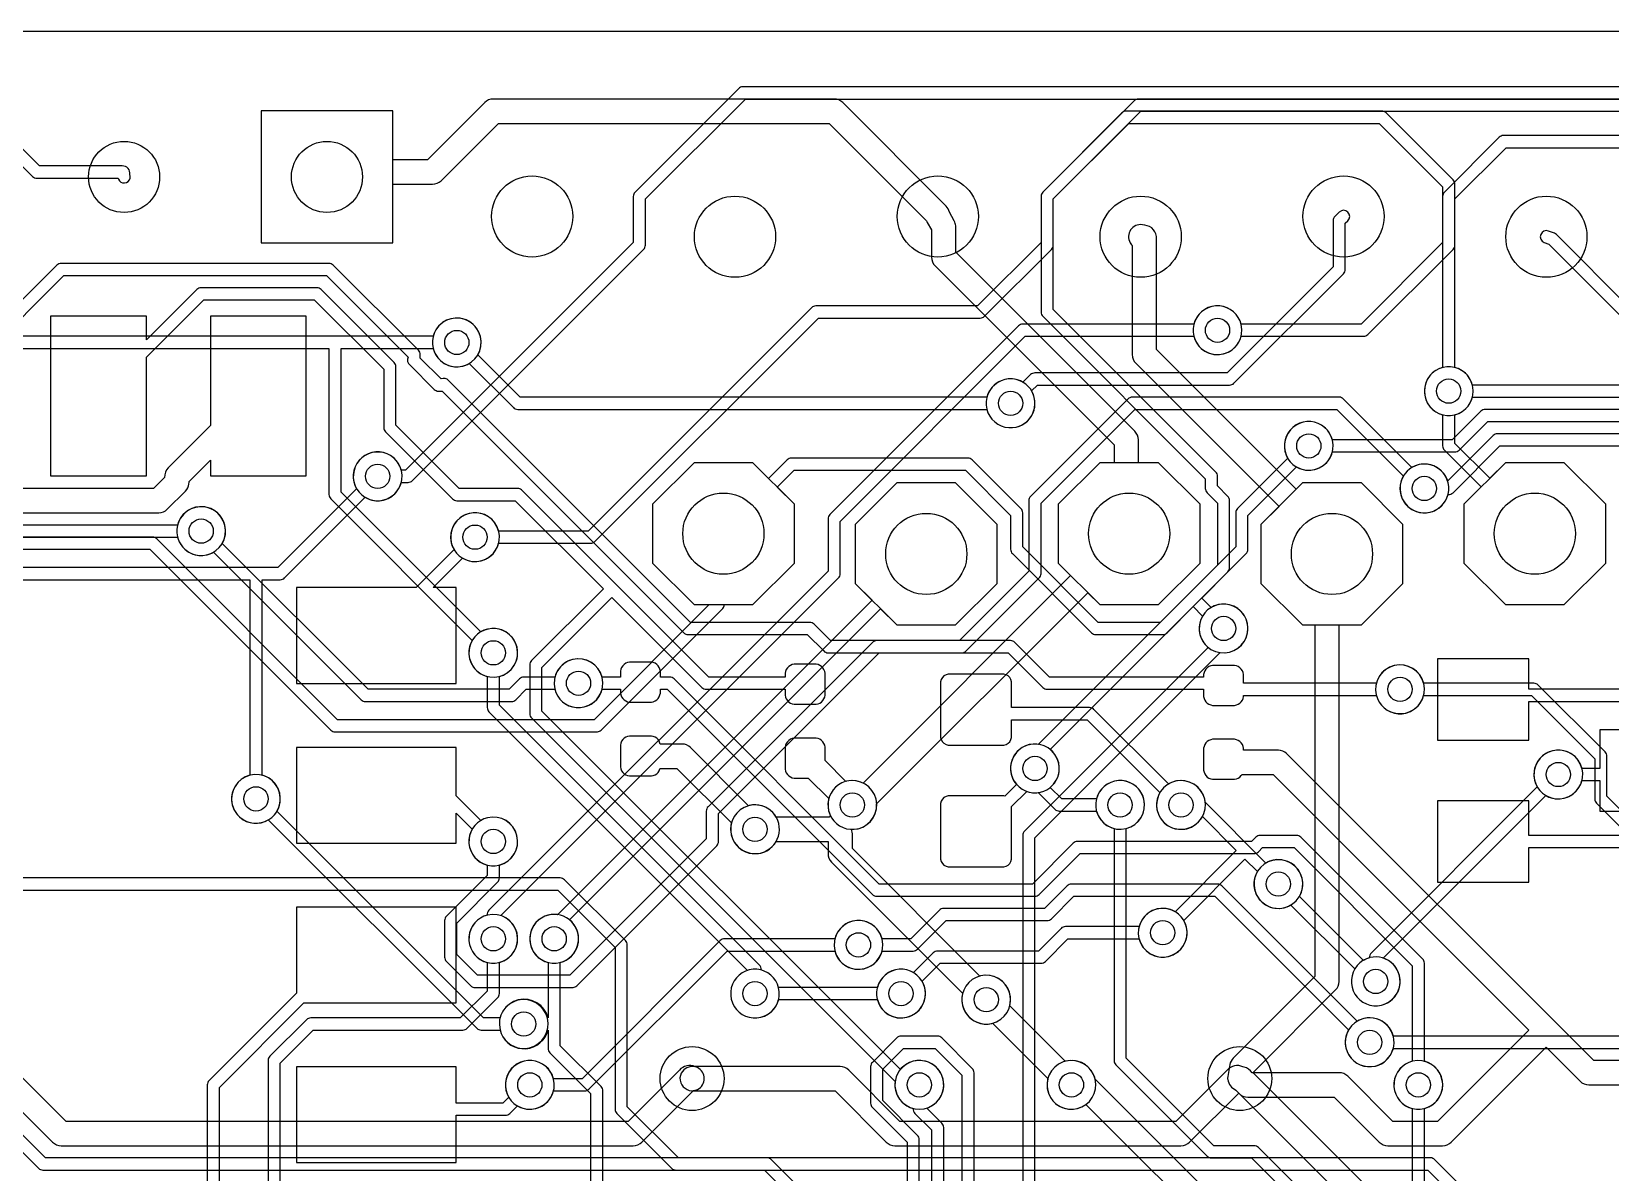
# Model space of a CAD drawing. Header units: millimetres. Extents: x 0 to 68.5, y 0 to 25.
# Drawn here: x 15.86 to 35.63, y 10.71 to 25 of the extents above; entities that cross this region are included whole.
import ezdxf

# ---------------------------------------------------------------- set-up
doc = ezdxf.new("R2010")
doc.units = ezdxf.units.MM

msp = doc.modelspace()

# ---------------------------------------------------------------- linework, layer by layer
at = {"layer": '16_copper'}
for points in [[(40.919, 24.308), (24.765, 24.308, 0.198912), (24.711, 24.285), (23.416, 22.99, 0.198912), (23.393, 22.936), (23.393, 22.358), (20.542, 19.507), (20.489, 19.507), (20.475, 19.548), (20.454, 19.591), (20.425, 19.63), (20.392, 19.663), (20.353, 19.692), (20.31, 19.713), (20.264, 19.728), (20.217, 19.736), (20.169, 19.736), (20.122, 19.728), (20.076, 19.713), (20.033, 19.692), (19.994, 19.663), (19.961, 19.63), (19.932, 19.591), (19.911, 19.548), (19.896, 19.502), (19.888, 19.455), (19.888, 19.407), (19.896, 19.36), (19.911, 19.314), (19.932, 19.271), (19.961, 19.232), (19.994, 19.199), (20.033, 19.17), (20.076, 19.149), (20.122, 19.134), (20.169, 19.126), (20.217, 19.126), (20.264, 19.134, 0.277562), (20.489, 19.355), (20.574, 19.355, 0.198912), (20.628, 19.377), (23.523, 22.273, 0.198912), (23.546, 22.327), (23.546, 22.905), (24.797, 24.155), (40.888, 24.155)], [(35.868, 21.542), (34.953, 22.457, 0.102919), (34.928, 22.474), (34.855, 22.502, 1), (34.799, 22.36), (34.857, 22.338), (35.738, 21.457)], [(15.011, 21.031), (19.583, 21.031), (19.583, 19.202, 0.198912), (19.606, 19.149), (21.378, 17.376, 0.991751), (21.901, 17.061), (21.923, 17.104, 0.720235), (21.486, 17.484), (19.736, 19.234), (19.736, 21.031), (20.888, 21.031, 0.991753), (21.481, 21.179), (21.466, 21.224, 0.720233), (20.888, 21.184), (15.043, 21.184)], [(10.126, 18.517), (17.342, 18.517), (19.606, 16.253, 0.198912), (19.66, 16.231), (22.936, 16.231), (22.945, 16.232, 0.169977), (22.99, 16.253), (24.514, 17.777, 0.17425), (24.535, 17.824), (24.89, 17.824), (25.411, 18.344), (25.411, 19.081), (24.89, 19.602), (24.154, 19.602), (23.633, 19.081), (23.633, 18.344), (24.154, 17.824), (24.345, 17.824), (22.905, 16.383), (19.691, 16.383), (17.427, 18.647, 0.198912), (17.374, 18.669), (10.126, 18.669, 0.991753)], [(7.925, 19.292), (16.123, 11.094, 0.198912), (16.231, 11.049), (23.393, 11.049, 0.198912), (23.501, 11.094), (24.147, 11.739), (24.169, 11.743), (24.198, 11.753, 0.622972), (24.197, 12.027), (24.168, 12.038, 0.341755), (23.971, 11.995), (23.33, 11.354), (16.294, 11.354), (8.14, 19.507)], [(33.788, 9.328), (31.155, 11.961), (31.156, 11.966), (32.188, 12.999, 0.198912), (32.233, 13.106), (32.233, 17.57), (32.51, 17.57), (33.031, 18.09), (33.031, 18.827), (32.51, 19.348), (31.774, 19.348), (31.253, 18.827), (31.253, 18.09), (31.774, 17.57), (31.928, 17.57), (31.928, 13.17), (30.906, 12.147, 0.155542), (30.863, 12.065), (30.838, 11.916), (30.837, 11.907), (30.836, 11.899), (30.836, 11.892), (30.836, 11.885), (30.837, 11.877, 0.263289), (30.94, 11.746), (33.528, 9.157)], [(38.132, 12.878), (35.585, 15.424), (35.585, 15.926, 0.198912), (35.563, 15.98), (34.725, 16.818, 0.198912), (34.671, 16.84), (33.29, 16.84, 0.991753), (32.697, 16.693), (32.712, 16.647, 0.720233), (33.29, 16.688), (34.639, 16.688), (35.433, 15.894), (35.433, 15.392, 0.198912), (35.455, 15.339), (38.046, 12.748, 0.198912)], [(10.255, 16.459), (15.948, 10.767, 0.198912), (16.002, 10.744), (25.038, 10.744), (26.102, 9.68)], [(26.21, 9.788), (25.124, 10.874, 0.198912), (25.07, 10.897), (16.034, 10.897), (10.341, 16.589, 0.198912)], [(31.982, 10.265), (31.22, 11.027, 0.198912), (31.166, 11.049), (30.664, 11.049), (29.566, 12.147), (29.566, 15.02, 0.991753), (29.418, 15.613), (29.372, 15.599, 0.720233), (29.413, 15.02), (29.413, 12.116, 0.198912), (29.436, 12.062), (30.579, 10.919, 0.198912), (30.632, 10.897), (31.134, 10.897), (31.852, 10.179)], [(47.199, 2.591), (45.164, 4.626, 0.198912), (45.11, 4.648), (44.609, 4.648), (38.382, 10.874, 0.198912), (38.329, 10.897), (37.674, 10.897), (36.173, 12.398, 0.198912), (36.119, 12.421), (32.909, 12.421, 0.991753), (32.316, 12.273), (32.331, 12.227, 0.720233), (32.909, 12.268), (36.087, 12.268), (37.589, 10.767, 0.198912), (37.643, 10.744), (38.297, 10.744), (44.523, 4.518, 0.198912), (44.577, 4.496), (45.079, 4.496), (47.114, 2.461, 0.198912)], [(27.661, 7.652), (27.661, 11.963, 0.198912), (27.638, 12.017), (27.257, 12.398, 0.198912), (27.203, 12.421), (26.746, 12.421, 0.198912), (26.692, 12.398), (26.388, 12.093, 0.198912), (26.365, 12.04), (26.365, 11.582, 0.198912), (26.388, 11.529), (26.822, 11.094), (26.822, 9.328)], [(26.975, 9.296), (26.975, 11.125, 0.198912), (26.952, 11.179), (26.518, 11.614), (26.518, 12.008), (26.778, 12.268), (27.172, 12.268), (27.508, 11.932), (27.508, 7.62, 0.198912)], [(27.28, 9.144), (27.28, 11.278, 0.198912), (27.257, 11.331), (27.068, 11.521), (27.092, 11.529, 1), (26.858, 12.093), (26.815, 12.072, 0.6128), (26.858, 11.529), (26.899, 11.515, 0.229911), (26.921, 11.452), (27.127, 11.246), (27.127, 9.176)], [(38.665, 3.505), (34.442, 7.728), (34.442, 9.144, 0.198912), (34.42, 9.198), (33.299, 10.319), (33.299, 11.515, 0.991753), (33.152, 12.108), (33.106, 12.093, 0.720233), (33.147, 11.515), (33.147, 10.287, 0.198912), (33.169, 10.233), (34.29, 9.112), (34.29, 7.696, 0.198912), (34.312, 7.642), (38.58, 3.375, 0.198912)]]:
    msp.add_lwpolyline(points, format="xyb", dxfattribs=at)
msp.add_lwpolyline([(20.384, 24.006), (18.733, 24.006), (18.733, 22.355), (20.384, 22.355)], close=True, dxfattribs=at)
for points in [[(35.571, 18.344), (35.571, 19.081), (35.05, 19.602), (34.314, 19.602), (34.118, 19.406), (33.68, 19.844), (33.68, 20.202, 0.774992), (33.68, 20.794), (33.68, 23.089, 0.198912), (33.658, 23.142), (32.82, 23.981, 0.198912), (32.766, 24.003), (29.566, 24.003, 0.198912), (29.512, 23.981), (28.521, 22.99, 0.198912), (28.499, 22.936), (28.499, 22.358), (27.705, 21.565), (25.679, 21.565, 0.198912), (25.626, 21.542), (22.828, 18.745), (21.708, 18.745, 0.991753), (21.115, 18.598), (21.13, 18.552, 0.720233), (21.708, 18.593), (22.86, 18.593, 0.198912), (22.914, 18.615), (25.711, 21.412), (27.737, 21.412, 0.198912), (27.791, 21.435), (28.629, 22.273, 0.198912), (28.651, 22.327), (28.651, 22.905), (29.597, 23.851), (32.734, 23.851), (33.528, 23.057), (33.528, 20.794, 0.774992), (33.528, 20.202), (33.528, 19.812, 0.198912), (33.55, 19.758), (34.01, 19.298), (33.793, 19.081), (33.793, 18.344), (34.314, 17.824), (35.05, 17.824)], [(28.189, 20.048, 0.504319), (28.381, 20.501), (28.454, 20.574), (30.861, 20.574, 0.198912), (30.915, 20.596), (32.286, 21.968, 0.198912), (32.309, 22.022), (32.309, 22.6), (32.341, 22.631, 1), (32.234, 22.74), (32.179, 22.686, 0.200413), (32.156, 22.631), (32.156, 22.053), (30.829, 20.726), (28.423, 20.726, 0.198912), (28.369, 20.704), (28.273, 20.608), (28.235, 20.628), (28.189, 20.643), (28.142, 20.65), (28.094, 20.65), (28.046, 20.643), (28.001, 20.628), (27.958, 20.606), (27.919, 20.578), (27.885, 20.544), (27.857, 20.505), (27.835, 20.462), (27.821, 20.417), (27.813, 20.369), (27.813, 20.321), (27.821, 20.274), (27.835, 20.228), (27.857, 20.186), (27.885, 20.147), (27.919, 20.113), (27.958, 20.085), (28.001, 20.063), (28.046, 20.048), (28.094, 20.041), (28.142, 20.041)], [(21.712, 13.343, 0.72654), (21.758, 13.922), (21.734, 13.93), (25.962, 18.158, 0.198912), (25.984, 18.212), (25.984, 18.866), (28.302, 21.184), (30.413, 21.184, 0.991753), (31.006, 21.331), (30.991, 21.377, 0.720233), (30.413, 21.336), (28.27, 21.336, 0.198912), (28.216, 21.314), (25.854, 18.951, 0.198912), (25.832, 18.898), (25.832, 18.243), (21.587, 13.998, 0.229911), (21.565, 13.936), (21.524, 13.922), (21.481, 13.9), (21.442, 13.872), (21.408, 13.838), (21.38, 13.8), (21.358, 13.757), (21.344, 13.711), (21.336, 13.664), (21.336, 13.616), (21.344, 13.568), (21.358, 13.523), (21.38, 13.48), (21.408, 13.441), (21.442, 13.407), (21.481, 13.379), (21.524, 13.357), (21.569, 13.343), (21.617, 13.335), (21.665, 13.335)], [(22.64, 13.031, 0.169977), (22.685, 13.053), (24.438, 14.805, 0.198912), (24.46, 14.859), (24.46, 15.208), (26.473, 17.221), (27.508, 17.221, 0.198912), (27.562, 17.244), (28.476, 18.158, 0.198912), (28.499, 18.212), (28.499, 19.095), (29.673, 20.269), (32.201, 20.269), (33.036, 19.434, 0.991751), (33.56, 19.119), (33.582, 19.162, 0.720235), (33.144, 19.542), (32.286, 20.399, 0.198912), (32.233, 20.422), (29.642, 20.422, 0.198912), (29.588, 20.399), (28.369, 19.18, 0.198912), (28.346, 19.126), (28.346, 18.243), (27.477, 17.374), (26.441, 17.374, 0.198912), (26.388, 17.351), (24.33, 15.294, 0.198912), (24.308, 15.24), (24.308, 14.891), (22.6, 13.183), (21.444, 13.183), (21.184, 13.443), (21.184, 13.837), (21.695, 14.348, 0.198912), (21.717, 14.402), (21.717, 14.563, 0.991753), (21.569, 15.156), (21.524, 15.141, 0.720233), (21.565, 14.563), (21.565, 14.433), (21.054, 13.922, 0.198912), (21.031, 13.868), (21.031, 13.411, 0.198912), (21.054, 13.357), (21.358, 13.053, 0.198912), (21.412, 13.03), (22.631, 13.03)], [(28.494, 15.476, 0.621448), (28.615, 16.01), (31.067, 18.463, 0.198912), (31.09, 18.517), (31.09, 18.942), (31.696, 19.549, 0.991751), (32.011, 20.073), (31.969, 20.094, 0.720235), (31.589, 19.657), (30.96, 19.028, 0.198912), (30.937, 18.974), (30.937, 18.548), (28.464, 16.075), (28.447, 16.078), (28.399, 16.078), (28.351, 16.071), (28.306, 16.056), (28.263, 16.034), (28.224, 16.006), (28.19, 15.972), (28.162, 15.933), (28.14, 15.89), (28.125, 15.845), (28.118, 15.797), (28.118, 15.749), (28.125, 15.702), (28.14, 15.656), (28.162, 15.614), (28.19, 15.575), (28.224, 15.541), (28.263, 15.513), (28.306, 15.491), (28.351, 15.476), (28.399, 15.469), (28.447, 15.469)], [(27.884, 12.581, 1), (27.742, 13.175), (27.734, 13.173), (26.137, 14.77), (26.137, 14.935, 0.125776), (26.124, 15.011), (26.161, 15.011, 0.403805), (26.441, 15.329), (29.085, 17.973), (29.234, 17.824), (29.97, 17.824), (30.491, 18.344), (30.491, 19.081), (29.97, 19.602), (29.234, 19.602), (28.713, 19.081), (28.713, 18.344), (28.869, 18.188), (26.271, 15.59, 0.691429), (25.854, 15.199), (25.863, 15.182), (25.845, 15.164), (25.182, 15.164, 0.936962), (24.635, 14.894), (24.657, 14.852, 0.568909), (25.182, 14.859), (25.832, 14.859), (25.832, 14.707, 0.198912), (25.876, 14.599), (27.518, 12.957), (27.516, 12.949), (27.508, 12.902), (27.508, 12.854), (27.516, 12.806), (27.531, 12.761), (27.552, 12.718), (27.581, 12.679), (27.614, 12.645), (27.653, 12.617), (27.696, 12.595), (27.742, 12.581), (27.789, 12.573), (27.837, 12.573)], [(22.474, 13.343, 0.621448), (22.595, 13.877), (26.491, 17.772), (26.694, 17.57), (27.43, 17.57), (27.951, 18.09), (27.951, 18.827), (27.43, 19.348), (26.694, 19.348), (26.173, 18.827), (26.173, 18.09), (26.383, 17.88), (22.445, 13.942), (22.427, 13.945), (22.379, 13.945), (22.331, 13.937), (22.286, 13.922), (22.243, 13.9), (22.204, 13.872), (22.17, 13.838), (22.142, 13.8), (22.12, 13.757), (22.106, 13.711), (22.098, 13.664), (22.098, 13.616), (22.106, 13.568), (22.12, 13.523), (22.142, 13.48), (22.17, 13.441), (22.204, 13.407), (22.243, 13.379), (22.286, 13.357), (22.331, 13.343), (22.379, 13.335), (22.427, 13.335)], [(22.779, 16.543, 1), (22.636, 17.137), (22.591, 17.123, 0.235702), (22.412, 16.916), (22.022, 16.916, 0.198912), (21.968, 16.894), (21.838, 16.764), (20.072, 16.764), (18.246, 18.59, 0.991751), (17.723, 18.905), (17.701, 18.862, 0.720235), (18.138, 18.482), (19.987, 16.634, 0.198912), (20.041, 16.612), (21.869, 16.612, 0.198912), (21.923, 16.634), (22.053, 16.764), (22.412, 16.764), (22.425, 16.723), (22.447, 16.68), (22.475, 16.642), (22.509, 16.608), (22.548, 16.58), (22.591, 16.558), (22.636, 16.543), (22.684, 16.535), (22.732, 16.535)], [(31.642, 6.544), (31.013, 6.544), (31.013, 6.629, 0.198912), (30.991, 6.683), (28.423, 9.252), (28.423, 14.904), (30.743, 17.224, 0.952146), (30.856, 17.823), (30.809, 17.831, 0.736154), (30.592, 17.289), (28.293, 14.989, 0.198912), (28.27, 14.935), (28.27, 9.22, 0.198912), (28.293, 9.166), (30.861, 6.598), (30.861, 6.544), (30.334, 6.544), (30.334, 5.236), (31.642, 5.236)], [(32.761, 12.809, 0.72654), (32.807, 13.389), (32.783, 13.397), (34.821, 15.434, 0.991751), (35.136, 15.958), (35.093, 15.98, 0.720235), (34.713, 15.542), (32.636, 13.465, 0.229911), (32.614, 13.402), (32.573, 13.389), (32.53, 13.367), (32.491, 13.339), (32.457, 13.305), (32.429, 13.266), (32.407, 13.223), (32.393, 13.178), (32.385, 13.13), (32.385, 13.082), (32.393, 13.035), (32.407, 12.989), (32.429, 12.947), (32.457, 12.908), (32.491, 12.874), (32.53, 12.846), (32.573, 12.824), (32.618, 12.809), (32.666, 12.802), (32.714, 12.802)], [(22.093, 12.276, 1), (21.95, 12.87), (21.905, 12.855, 0.235702), (21.726, 12.649), (21.52, 12.649), (18.932, 15.237, 0.991751), (18.408, 15.552), (18.387, 15.509, 0.720235), (18.824, 15.129), (21.435, 12.519, 0.198912), (21.488, 12.497), (21.726, 12.497), (21.739, 12.456), (21.761, 12.413), (21.789, 12.374), (21.823, 12.341), (21.862, 12.312), (21.905, 12.291), (21.95, 12.276), (21.998, 12.268), (22.046, 12.268)], [(30.549, 15.388), (30.534, 15.433, 1), (29.969, 15.199), (29.991, 15.156, 0.576027), (30.519, 15.17), (30.944, 14.745), (30.178, 13.979, 0.991751), (29.863, 13.455), (29.906, 13.434, 0.720235), (30.286, 13.871), (31.052, 14.637), (31.208, 14.481, 0.991751), (31.731, 14.166), (31.753, 14.209, 0.720235), (31.315, 14.589), (30.555, 15.349)], [(22.169, 11.514, 0.277562), (22.394, 11.735), (22.784, 11.735, 0.198912), (22.838, 11.757), (24.568, 13.487), (25.917, 13.487, 0.991753), (26.51, 13.635), (26.495, 13.681, 0.720233), (25.917, 13.64), (24.536, 13.64, 0.198912), (24.483, 13.617), (22.752, 11.887), (22.394, 11.887), (22.38, 11.928), (22.359, 11.971), (22.33, 12.01), (22.297, 12.043), (22.258, 12.072), (22.215, 12.093), (22.169, 12.108), (22.122, 12.116), (22.074, 12.116), (22.027, 12.108), (21.981, 12.093), (21.938, 12.072), (21.899, 12.043), (21.866, 12.01), (21.837, 11.971), (21.816, 11.928), (21.801, 11.882), (21.793, 11.835), (21.793, 11.787), (21.801, 11.74), (21.816, 11.694), (21.837, 11.651), (21.866, 11.612), (21.899, 11.579), (21.938, 11.55), (21.981, 11.529), (22.027, 11.514), (22.074, 11.506), (22.122, 11.506)], [(24.989, 12.657, 0.277562), (25.213, 12.878), (26.45, 12.878, 0.991753), (27.043, 13.025), (27.029, 13.071, 0.720233), (26.45, 13.03), (25.213, 13.03), (25.2, 13.071), (25.178, 13.114), (25.15, 13.153), (25.116, 13.186), (25.077, 13.215), (25.034, 13.236), (24.989, 13.251), (24.941, 13.259), (24.893, 13.259), (24.846, 13.251), (24.8, 13.236), (24.758, 13.215), (24.719, 13.186), (24.685, 13.153), (24.657, 13.114), (24.635, 13.071), (24.62, 13.025), (24.613, 12.978), (24.613, 12.93), (24.62, 12.883), (24.635, 12.837), (24.657, 12.794), (24.685, 12.755), (24.719, 12.722), (24.758, 12.693), (24.8, 12.672), (24.846, 12.657), (24.893, 12.649), (24.941, 12.649)], [(31.033, 9.745, 0.554765), (31.099, 9.995), (31.075, 10.015, 0.089755), (31.019, 10.04), (29.177, 11.881, 0.070154), (29.162, 11.928), (29.14, 11.971, 1), (28.619, 11.651), (28.647, 11.612, 0.394312), (29.061, 11.566), (30.829, 9.798, 0.253327), (30.972, 9.738), (31.003, 9.738)]]:
    msp.add_lwpolyline(points, format="xyb", close=True, dxfattribs=at)
at = {"layer": '1_copper'}
for points in [[(14.827, 24.232), (15.872, 23.187, 0.198912), (15.926, 23.165), (16.942, 23.165), (16.948, 23.151), (16.959, 23.132, 0.752242), (17.094, 23.189), (17.088, 23.209, 0.511309), (16.993, 23.317), (15.957, 23.317), (14.913, 24.362, 0.198912)], [(37.643, 24.155), (29.718, 24.155, 0.198912), (29.664, 24.133), (28.521, 22.99, 0.198912), (28.499, 22.936), (28.499, 21.488, 0.198912), (28.521, 21.435), (30.556, 19.399), (30.556, 19.279, 0.198912), (30.579, 19.225), (30.709, 19.095), (30.709, 18.32), (29.991, 17.602), (29.216, 17.602), (28.27, 18.548), (28.27, 18.974, 0.198912), (28.248, 19.028), (27.638, 19.637, 0.198912), (27.584, 19.66), (25.375, 19.66, 0.198912), (25.321, 19.637), (25.088, 19.404), (24.89, 19.602), (24.154, 19.602), (23.633, 19.081), (23.633, 18.344), (24.154, 17.824), (24.89, 17.824), (25.411, 18.344), (25.411, 19.081), (25.195, 19.296), (25.406, 19.507), (27.553, 19.507), (28.118, 18.942), (28.118, 18.517, 0.198912), (28.14, 18.463), (29.131, 17.472, 0.198912), (29.185, 17.45), (30.023, 17.45, 0.198912), (30.077, 17.472), (30.404, 17.799), (30.522, 17.681, 0.991751), (31.045, 17.366), (31.067, 17.409, 0.720235), (30.63, 17.789), (30.512, 17.907), (30.839, 18.234, 0.198912), (30.861, 18.288), (30.861, 19.126, 0.198912), (30.839, 19.18), (30.709, 19.31), (30.709, 19.431, 0.198912), (30.686, 19.485), (28.651, 21.52), (28.651, 22.905), (29.75, 24.003), (37.611, 24.003)], [(35.931, 23.698), (34.29, 23.698, 0.198912), (34.236, 23.676), (33.55, 22.99, 0.198912), (33.528, 22.936), (33.528, 22.358), (32.506, 21.336), (31.004, 21.336), (30.991, 21.377), (30.969, 21.42), (30.941, 21.458), (30.907, 21.492), (30.868, 21.52), (30.826, 21.542), (30.78, 21.557), (30.733, 21.565), (30.685, 21.565), (30.637, 21.557), (30.592, 21.542), (30.549, 21.52), (30.51, 21.492), (30.476, 21.458), (30.448, 21.42), (30.426, 21.377), (30.411, 21.331), (30.404, 21.284), (30.404, 21.236), (30.411, 21.188), (30.426, 21.143), (30.448, 21.1), (30.476, 21.061), (30.51, 21.027), (30.549, 20.999), (30.592, 20.977), (30.637, 20.963), (30.685, 20.955), (30.733, 20.955), (30.78, 20.963, 0.277562), (31.004, 21.184), (32.537, 21.184, 0.198912), (32.591, 21.206), (33.658, 22.273, 0.198912), (33.68, 22.327), (33.68, 22.905), (34.322, 23.546), (35.89, 23.546, 0.961483)], [(15.298, 20.982), (16.262, 21.946), (19.552, 21.946), (20.574, 20.923, 0.341214), (20.596, 20.825), (20.901, 20.52, 0.198912), (20.955, 20.498), (21, 20.498), (24.025, 17.472, 0.198912), (24.079, 17.45), (25.572, 17.45), (25.778, 17.244, 0.198912), (25.832, 17.221), (28.086, 17.221), (28.521, 16.786, 0.198912), (28.575, 16.764), (30.535, 16.764), (30.535, 16.676), (30.54, 16.651), (30.549, 16.629), (30.563, 16.608), (30.58, 16.591), (30.601, 16.577), (30.624, 16.568), (30.648, 16.563), (30.922, 16.563), (30.947, 16.568), (30.969, 16.577), (30.99, 16.591), (31.007, 16.608), (31.021, 16.629), (31.03, 16.651), (31.035, 16.676), (31.035, 16.688), (32.699, 16.688), (32.712, 16.647), (32.734, 16.604), (32.762, 16.565), (32.796, 16.532), (32.835, 16.503), (32.878, 16.482), (32.923, 16.467), (32.971, 16.459), (33.019, 16.459), (33.066, 16.467, 1), (32.923, 17.061), (32.878, 17.046, 0.235702), (32.699, 16.84), (31.035, 16.84), (31.035, 16.95), (31.03, 16.974), (31.021, 16.997), (31.007, 17.018), (30.99, 17.035), (30.969, 17.049), (30.947, 17.058), (30.922, 17.063), (30.648, 17.063), (30.624, 17.058), (30.601, 17.049), (30.58, 17.035), (30.563, 17.018), (30.549, 16.997), (30.54, 16.974), (30.535, 16.95), (30.535, 16.916), (28.607, 16.916), (28.172, 17.351, 0.198912), (28.118, 17.374), (25.863, 17.374), (25.657, 17.58, 0.198912), (25.603, 17.602), (24.111, 17.602), (21.085, 20.628, 0.341214), (20.987, 20.65), (20.726, 20.91), (20.726, 20.955, 0.198912), (20.704, 21.009), (19.637, 22.076, 0.198912), (19.583, 22.098), (16.231, 22.098, 0.198912), (16.177, 22.076), (15.298, 21.197)], [(13.945, 18.974), (17.45, 18.974), (17.455, 18.974, 0.189183), (17.558, 19.018), (17.786, 19.247, 0.162744), (17.829, 19.334), (17.83, 19.339, 0.037987), (17.831, 19.368), (18.098, 19.635), (18.098, 19.437), (19.298, 19.437), (19.298, 21.437), (18.098, 21.437), (18.098, 20.066), (17.571, 19.539, 0.221254), (17.526, 19.418), (17.387, 19.279), (14.008, 19.279)], [(44.698, 20.574), (33.9, 20.574), (33.887, 20.615), (33.865, 20.658), (33.837, 20.696), (33.803, 20.73), (33.764, 20.758), (33.721, 20.78), (33.676, 20.795), (33.628, 20.803), (33.58, 20.803), (33.533, 20.795), (33.487, 20.78), (33.444, 20.758), (33.406, 20.73), (33.372, 20.696), (33.344, 20.658), (33.322, 20.615), (33.307, 20.569), (33.299, 20.522), (33.299, 20.474), (33.307, 20.426), (33.322, 20.381), (33.344, 20.338), (33.372, 20.299), (33.406, 20.265), (33.444, 20.237), (33.487, 20.215), (33.533, 20.201), (33.58, 20.193), (33.628, 20.193), (33.676, 20.201, 0.277562), (33.9, 20.422), (44.729, 20.422, 0.198912)], [(47.441, 20.269), (34.061, 20.269, 0.198912), (34.008, 20.247), (33.649, 19.888), (32.147, 19.888), (32.134, 19.929), (32.112, 19.972), (32.084, 20.011), (32.05, 20.044), (32.011, 20.073), (31.969, 20.094), (31.923, 20.109), (31.876, 20.117), (31.828, 20.117), (31.78, 20.109), (31.735, 20.094), (31.692, 20.073), (31.653, 20.044), (31.619, 20.011), (31.591, 19.972), (31.569, 19.929), (31.554, 19.883), (31.547, 19.836), (31.547, 19.788), (31.554, 19.741), (31.569, 19.695), (31.591, 19.652), (31.619, 19.613), (31.653, 19.58), (31.692, 19.551), (31.735, 19.53), (31.78, 19.515), (31.828, 19.507), (31.876, 19.507), (31.923, 19.515, 0.277562), (32.147, 19.736), (33.68, 19.736, 0.198912), (33.734, 19.758), (34.093, 20.117), (47.473, 20.117, 0.198912)], [(13.716, 18.669), (17.687, 18.669, 0.991753), (18.28, 18.817), (18.266, 18.862, 0.720233), (17.687, 18.821), (13.748, 18.821)], [(37.795, 12.116), (35.42, 12.116), (31.578, 15.957), (31.574, 15.961, 0.189183), (31.471, 16.002), (31.035, 16.002), (31.035, 16.025), (31.03, 16.049), (31.021, 16.072), (31.007, 16.093), (30.99, 16.11), (30.969, 16.124), (30.947, 16.133), (30.922, 16.138), (30.648, 16.138), (30.624, 16.133), (30.601, 16.124), (30.58, 16.11), (30.563, 16.093), (30.549, 16.072), (30.54, 16.049), (30.535, 16.025), (30.535, 15.751), (30.54, 15.726), (30.549, 15.704), (30.563, 15.683), (30.58, 15.666), (30.601, 15.652), (30.624, 15.643), (30.648, 15.638), (30.922, 15.638), (30.947, 15.643), (30.969, 15.652), (30.99, 15.666), (31.007, 15.683), (31.017, 15.697), (31.407, 15.697), (34.608, 12.497), (33.465, 11.354), (32.905, 11.354), (32.34, 11.919, 0.198912), (32.233, 11.963), (31.142, 11.963, 0.195403), (31.041, 12.032), (31.027, 12.037, 0.343055), (30.829, 11.995), (30.188, 11.354), (26.733, 11.354), (26.092, 11.995, 0.198912), (25.984, 12.04), (24.164, 12.04, 0.312346), (23.994, 11.958), (23.983, 11.93), (23.978, 11.899), (23.979, 11.868, 0.38328), (24.155, 11.735), (25.921, 11.735), (26.562, 11.094, 0.198912), (26.67, 11.049), (30.251, 11.049, 0.198912), (30.359, 11.094), (30.974, 11.708, 0.214469), (31.09, 11.659), (32.169, 11.659), (32.734, 11.094, 0.198912), (32.842, 11.049), (33.528, 11.049, 0.198912), (33.636, 11.094), (34.823, 12.281), (35.249, 11.856, 0.198912), (35.357, 11.811), (37.715, 11.811)], [(10.82, 14.249), (22.447, 14.249), (23.165, 13.532), (23.165, 11.506, 0.198912), (23.187, 11.452), (23.873, 10.767, 0.198912), (23.927, 10.744), (33.344, 10.744), (34.637, 9.452)], [(34.744, 9.559), (33.429, 10.874, 0.198912), (33.376, 10.897), (23.958, 10.897), (23.317, 11.538), (23.317, 13.564, 0.198912), (23.295, 13.617), (22.533, 14.379, 0.198912), (22.479, 14.402), (10.852, 14.402)], [(18.212, 7.459), (18.212, 11.779), (19.27, 12.837), (21.178, 12.837), (21.178, 14.037), (19.178, 14.037), (19.178, 12.961), (18.082, 11.865, 0.198912), (18.059, 11.811), (18.059, 7.459)], [(18.974, 8.718), (18.974, 12.084), (19.386, 12.497), (21.26, 12.497, 0.198912), (21.314, 12.519), (21.695, 12.9, 0.198912), (21.717, 12.954), (21.717, 13.344, 0.991753), (21.569, 13.937), (21.524, 13.922, 0.720233), (21.565, 13.344), (21.565, 12.986), (21.228, 12.649), (19.355, 12.649, 0.198912), (19.301, 12.627), (18.844, 12.17, 0.198912), (18.821, 12.116), (18.821, 8.687, 0.198912)], [(23.012, 9.861), (23.012, 11.735, 0.198912), (22.99, 11.789), (22.479, 12.3), (22.479, 13.344), (22.52, 13.357, 1), (22.286, 13.922), (22.243, 13.9, 0.662204), (22.327, 13.344), (22.327, 12.649, 0.995333), (21.725, 12.502), (21.739, 12.456, 0.722973), (22.327, 12.497), (22.327, 12.268, 0.198912), (22.349, 12.214), (22.86, 11.703), (22.86, 9.83, 0.198912)]]:
    msp.add_lwpolyline(points, format="xyb", dxfattribs=at)
for points in [[(27.431, 22.566, 0.109473), (27.413, 22.629), (27.352, 22.738, 0.147228), (27.311, 22.815), (26.016, 24.111, 0.198912), (25.908, 24.155), (21.641, 24.155, 0.198912), (21.533, 24.111), (20.816, 23.393), (20.384, 23.393), (20.384, 24.006), (18.733, 24.006), (18.733, 22.355), (20.384, 22.355), (20.384, 23.089), (20.879, 23.089, 0.198912), (20.987, 23.133), (21.704, 23.851), (25.845, 23.851), (27.065, 22.63, 0.032991), (27.074, 22.611), (27.127, 22.516), (27.127, 22.174, 0.198912), (27.172, 22.066), (29.413, 19.825), (29.413, 19.602), (29.234, 19.602), (28.713, 19.081), (28.713, 18.344), (29.234, 17.824), (29.97, 17.824), (30.491, 18.344), (30.491, 19.081), (29.97, 19.602), (29.718, 19.602), (29.718, 19.888, 0.198912), (29.673, 19.996), (27.432, 22.237), (27.432, 22.555)], [(33.031, 18.09), (33.031, 18.827), (32.51, 19.348), (31.774, 19.348), (31.695, 19.269), (29.947, 21.018), (29.947, 22.403, 0.407169), (29.798, 22.575), (29.768, 22.582, 0.622972), (29.615, 22.356), (29.633, 22.331), (29.642, 22.322), (29.642, 20.955, 0.198912), (29.686, 20.847), (31.48, 19.054), (31.253, 18.827), (31.253, 18.09), (31.774, 17.57), (32.51, 17.57)], [(21.993, 19.261, 0.170129), (21.946, 19.279), (21.215, 19.279), (20.422, 20.072), (20.422, 20.803, 0.198912), (20.399, 20.856), (19.485, 21.771, 0.198912), (19.431, 21.793), (17.983, 21.793, 0.198912), (17.929, 21.771), (17.298, 21.14), (17.298, 21.437), (16.098, 21.437), (16.098, 19.437), (17.298, 19.437), (17.298, 20.924), (18.015, 21.641), (19.399, 21.641), (20.269, 20.771), (20.269, 20.041, 0.198912), (20.292, 19.987), (21.13, 19.149, 0.198912), (21.184, 19.126), (21.914, 19.126), (23.019, 18.021), (22.12, 17.123, 0.198912), (22.098, 17.069), (22.098, 16.459, 0.198912), (22.12, 16.405), (26.673, 11.853, 0.952146), (27.272, 11.74), (27.28, 11.787, 0.736154), (26.738, 12.003), (22.25, 16.491), (22.25, 17.037), (23.127, 17.914), (24.254, 16.786, 0.198912), (24.308, 16.764), (25.295, 16.764), (25.295, 16.69), (25.3, 16.666), (25.31, 16.643), (25.323, 16.623), (25.341, 16.605), (25.361, 16.592), (25.384, 16.582), (25.408, 16.577), (25.683, 16.577), (25.707, 16.582), (25.73, 16.592), (25.75, 16.605), (25.767, 16.623), (25.781, 16.643), (25.791, 16.666), (25.795, 16.69), (25.795, 16.965), (25.791, 16.989), (25.781, 17.012), (25.767, 17.032), (25.75, 17.049), (25.73, 17.063), (25.707, 17.073), (25.683, 17.077), (25.408, 17.077), (25.384, 17.073), (25.361, 17.063), (25.341, 17.049), (25.323, 17.032), (25.31, 17.012), (25.3, 16.989), (25.295, 16.965), (25.295, 16.916), (24.339, 16.916), (21.999, 19.256)], [(11.298, 19.975), (11.298, 21.437), (10.098, 21.437), (10.098, 19.437), (11.298, 19.437), (11.298, 19.76), (12.9, 18.158, 0.198912), (12.954, 18.136), (18.593, 18.136), (18.593, 15.688, 0.991753), (18.74, 15.095), (18.786, 15.11, 0.720233), (18.745, 15.688), (18.745, 18.136), (18.974, 18.136, 0.198912), (19.028, 18.158), (20.038, 19.168, 0.991751), (20.353, 19.692), (20.31, 19.713, 0.720235), (19.93, 19.276), (18.942, 18.288), (12.986, 18.288)], [(28.189, 20.048, 1), (28.046, 20.643), (28.001, 20.628, 0.235702), (27.822, 20.422), (21.977, 20.422), (21.447, 20.952, 0.991751), (20.923, 21.267), (20.901, 21.224, 0.720235), (21.339, 20.844), (21.892, 20.292, 0.198912), (21.946, 20.269), (27.822, 20.269), (27.835, 20.228), (27.857, 20.186), (27.885, 20.147), (27.919, 20.113), (27.958, 20.085), (28.001, 20.063), (28.046, 20.048), (28.094, 20.041), (28.142, 20.041)], [(40.651, 18.344), (40.651, 19.081), (40.13, 19.602), (39.394, 19.602), (39.173, 19.381), (38.611, 19.942, 0.198912), (38.557, 19.964), (34.214, 19.964, 0.198912), (34.16, 19.942), (33.59, 19.372), (33.582, 19.396, 1), (33.017, 19.162), (33.039, 19.119, 0.6128), (33.582, 19.162), (33.595, 19.202, 0.229911), (33.658, 19.225), (34.245, 19.812), (38.526, 19.812), (39.065, 19.273), (38.873, 19.081), (38.873, 18.344), (39.394, 17.824), (40.13, 17.824)], [(21.178, 18.037), (20.888, 18.037), (21.257, 18.406, 0.991751), (21.572, 18.93), (21.529, 18.951, 0.720235), (21.149, 18.514), (20.673, 18.037), (19.178, 18.037), (19.178, 16.837), (21.178, 16.837)], [(24.989, 12.657, 0.72654), (25.034, 13.236), (24.994, 13.25, 0.229911), (24.971, 13.313), (21.717, 16.567), (21.717, 16.925, 0.991753), (21.569, 17.518), (21.524, 17.504, 0.720233), (21.565, 16.925), (21.565, 16.535, 0.198912), (21.587, 16.482), (24.824, 13.244), (24.8, 13.236), (24.758, 13.215), (24.719, 13.186), (24.685, 13.153), (24.657, 13.114), (24.635, 13.071), (24.62, 13.025), (24.613, 12.978), (24.613, 12.93), (24.62, 12.883), (24.635, 12.837), (24.657, 12.794), (24.685, 12.755), (24.719, 12.722), (24.758, 12.693), (24.8, 12.672), (24.846, 12.657), (24.893, 12.649), (24.941, 12.649)], [(33.295, 11.514, 0.781641), (33.299, 12.107), (33.299, 13.335, 0.198912), (33.277, 13.389), (31.753, 14.913, 0.198912), (31.699, 14.935), (31.242, 14.935, 0.198912), (31.188, 14.913), (31.134, 14.859), (28.956, 14.859, 0.198912), (28.902, 14.837), (28.391, 14.326), (26.473, 14.326), (23.904, 16.894, 0.198912), (23.851, 16.916), (23.733, 16.916), (23.733, 16.991), (23.728, 17.016), (23.719, 17.038), (23.705, 17.059), (23.688, 17.076), (23.667, 17.09), (23.644, 17.099), (23.62, 17.104), (23.346, 17.104), (23.322, 17.099), (23.299, 17.09), (23.278, 17.076), (23.261, 17.059), (23.247, 17.038), (23.238, 17.016), (23.233, 16.991), (23.233, 16.916), (23.003, 16.916, 0.991753), (22.41, 16.769), (22.425, 16.723, 0.720233), (23.003, 16.764), (23.233, 16.764), (23.233, 16.717), (23.238, 16.693), (23.247, 16.67), (23.261, 16.649), (23.278, 16.632), (23.299, 16.618), (23.322, 16.609), (23.346, 16.604), (23.62, 16.604), (23.644, 16.609), (23.667, 16.618), (23.688, 16.632), (23.705, 16.649), (23.719, 16.67), (23.728, 16.693), (23.733, 16.717), (23.733, 16.764), (23.819, 16.764), (26.388, 14.196, 0.198912), (26.441, 14.173), (28.423, 14.173, 0.198912), (28.476, 14.196), (28.988, 14.707), (31.166, 14.707, 0.198912), (31.22, 14.729), (31.274, 14.783), (31.668, 14.783), (33.147, 13.303), (33.147, 12.107), (33.106, 12.093), (33.063, 12.072), (33.025, 12.043), (32.991, 12.01), (32.963, 11.971), (32.941, 11.928), (32.926, 11.882), (32.918, 11.835), (32.918, 11.787), (32.926, 11.74), (32.941, 11.694), (32.963, 11.651), (32.991, 11.612), (33.025, 11.579), (33.063, 11.55), (33.106, 11.529), (33.152, 11.514), (33.199, 11.506), (33.247, 11.506)], [(30.323, 15.019, 1), (30.18, 15.613), (30.134, 15.599), (30.096, 15.579), (29.162, 16.513, 0.198912), (29.108, 16.535), (28.131, 16.535), (28.131, 16.858), (28.123, 16.886), (28.108, 16.912), (28.088, 16.932), (28.062, 16.947), (28.034, 16.954), (27.338, 16.954), (27.31, 16.947), (27.284, 16.932), (27.264, 16.912), (27.249, 16.886), (27.242, 16.858), (27.242, 16.162), (27.249, 16.134), (27.264, 16.108), (27.284, 16.088), (27.31, 16.073), (27.338, 16.066), (28.034, 16.066), (28.062, 16.073), (28.088, 16.088), (28.108, 16.108), (28.123, 16.134), (28.131, 16.162), (28.131, 16.383), (29.077, 16.383), (29.988, 15.471), (29.969, 15.433), (29.954, 15.388), (29.947, 15.34), (29.947, 15.292), (29.954, 15.245), (29.969, 15.199), (29.991, 15.156), (30.019, 15.118), (30.053, 15.084), (30.092, 15.056), (30.134, 15.034), (30.18, 15.019), (30.227, 15.011), (30.275, 15.011)], [(36.64, 16.256), (35.497, 16.256), (35.497, 15.773), (35.272, 15.773, 0.991753), (34.679, 15.626), (34.693, 15.58, 0.720233), (35.272, 15.621), (35.497, 15.621), (35.497, 15.24), (36.64, 15.24)], [(21.712, 14.562, 1), (21.569, 15.156), (21.524, 15.141), (21.486, 15.122), (21.178, 15.429), (21.178, 16.037), (19.178, 16.037), (19.178, 14.837), (21.178, 14.837), (21.178, 15.214), (21.378, 15.014), (21.358, 14.976), (21.344, 14.93), (21.336, 14.883), (21.336, 14.835), (21.344, 14.788), (21.358, 14.742), (21.38, 14.699), (21.408, 14.66), (21.442, 14.627), (21.481, 14.598), (21.524, 14.577), (21.569, 14.562), (21.617, 14.554), (21.665, 14.554)], [(24.989, 14.714, 1), (24.846, 15.309), (24.838, 15.306), (24.111, 16.034, 0.198912), (24.003, 16.078), (23.731, 16.078), (23.728, 16.091), (23.719, 16.113), (23.705, 16.134), (23.688, 16.151), (23.667, 16.165), (23.644, 16.174), (23.62, 16.179), (23.346, 16.179), (23.322, 16.174), (23.299, 16.165), (23.278, 16.151), (23.261, 16.134), (23.247, 16.113), (23.238, 16.091), (23.233, 16.066), (23.233, 15.792), (23.238, 15.768), (23.247, 15.745), (23.261, 15.724), (23.278, 15.707), (23.299, 15.693), (23.322, 15.684), (23.346, 15.679), (23.62, 15.679), (23.644, 15.684), (23.667, 15.693), (23.688, 15.707), (23.705, 15.724), (23.719, 15.745), (23.728, 15.768), (23.729, 15.773), (23.94, 15.773), (24.623, 15.091), (24.62, 15.083), (24.613, 15.035), (24.613, 14.987), (24.62, 14.94), (24.635, 14.894), (24.657, 14.852), (24.685, 14.813), (24.719, 14.779), (24.758, 14.751), (24.8, 14.729), (24.846, 14.714), (24.893, 14.707), (24.941, 14.707)], [(26.208, 15.019, 1), (26.065, 15.613), (26.057, 15.611), (25.795, 15.873), (25.795, 16.04), (25.791, 16.064), (25.781, 16.087), (25.767, 16.107), (25.75, 16.124), (25.73, 16.138), (25.707, 16.148), (25.683, 16.152), (25.408, 16.152), (25.384, 16.148), (25.361, 16.138), (25.341, 16.124), (25.323, 16.107), (25.31, 16.087), (25.3, 16.064), (25.295, 16.04), (25.295, 15.765), (25.3, 15.741), (25.31, 15.718), (25.323, 15.698), (25.341, 15.68), (25.361, 15.667), (25.384, 15.657), (25.408, 15.652), (25.585, 15.652), (25.842, 15.395), (25.839, 15.388), (25.832, 15.34), (25.832, 15.292), (25.839, 15.245), (25.854, 15.199), (25.876, 15.156), (25.904, 15.118), (25.938, 15.084), (25.977, 15.056), (26.02, 15.034), (26.065, 15.019), (26.113, 15.011), (26.161, 15.011)], [(28.062, 14.549), (28.088, 14.564), (28.108, 14.584), (28.123, 14.61), (28.131, 14.638), (28.131, 15.297), (28.32, 15.486, 0.121159), (28.464, 15.471), (28.674, 15.262, 0.198912), (28.727, 15.24), (29.194, 15.24, 0.991753), (29.787, 15.388), (29.772, 15.433, 0.720233), (29.194, 15.392), (28.759, 15.392), (28.615, 15.536, 0.936074), (28.263, 16.034), (28.224, 16.006, 0.415811), (28.191, 15.574), (28.045, 15.428), (28.034, 15.431), (27.338, 15.431), (27.31, 15.423), (27.284, 15.408), (27.264, 15.388), (27.249, 15.362), (27.242, 15.334), (27.242, 14.638), (27.249, 14.61), (27.264, 14.584), (27.284, 14.564), (27.31, 14.549), (27.338, 14.542), (28.034, 14.542)], [(32.761, 12.809, 1), (32.618, 13.404), (32.573, 13.389), (32.535, 13.369), (31.734, 14.17, 0.991751), (31.21, 14.485), (31.188, 14.443, 0.720235), (31.626, 14.063), (32.427, 13.262), (32.407, 13.223), (32.393, 13.178), (32.385, 13.13), (32.385, 13.082), (32.393, 13.035), (32.407, 12.989), (32.429, 12.947), (32.457, 12.908), (32.491, 12.874), (32.53, 12.846), (32.573, 12.824), (32.618, 12.809), (32.666, 12.802), (32.714, 12.802)], [(32.685, 12.047, 1), (32.542, 12.642), (32.497, 12.627), (32.458, 12.607), (30.762, 14.303, 0.198912), (30.709, 14.326), (28.88, 14.326, 0.198912), (28.826, 14.303), (28.543, 14.021), (27.28, 14.021, 0.198912), (27.226, 13.998), (26.867, 13.64), (26.509, 13.64, 0.991753), (25.916, 13.492), (25.93, 13.447, 0.720233), (26.509, 13.487), (26.899, 13.487, 0.198912), (26.952, 13.51), (27.311, 13.868), (28.575, 13.868, 0.198912), (28.629, 13.891), (28.911, 14.173), (30.677, 14.173), (32.351, 12.5), (32.331, 12.461), (32.316, 12.416), (32.309, 12.368), (32.309, 12.32), (32.316, 12.273), (32.331, 12.227), (32.353, 12.185), (32.381, 12.146), (32.415, 12.112), (32.454, 12.084), (32.497, 12.062), (32.542, 12.047), (32.59, 12.04), (32.638, 12.04)], [(26.818, 12.657, 0.504319), (27.009, 13.109), (27.235, 13.335), (28.499, 13.335, 0.198912), (28.553, 13.357), (28.835, 13.64), (29.727, 13.64, 0.991753), (30.32, 13.787), (30.305, 13.833, 0.720233), (29.727, 13.792), (28.804, 13.792, 0.198912), (28.75, 13.77), (28.467, 13.487), (27.203, 13.487, 0.198912), (27.15, 13.465), (26.901, 13.217), (26.863, 13.236), (26.818, 13.251), (26.77, 13.259), (26.722, 13.259), (26.675, 13.251), (26.629, 13.236), (26.586, 13.215), (26.548, 13.186), (26.514, 13.153), (26.486, 13.114), (26.464, 13.071), (26.449, 13.025), (26.441, 12.978), (26.441, 12.93), (26.449, 12.883), (26.464, 12.837), (26.486, 12.794), (26.514, 12.755), (26.548, 12.722), (26.586, 12.693), (26.629, 12.672), (26.675, 12.657), (26.722, 12.649), (26.77, 12.649)], [(28.951, 11.514, 1), (28.808, 12.108), (28.801, 12.106), (28.108, 12.799, 0.936961), (27.531, 12.995), (27.516, 12.949, 0.568911), (27.892, 12.583), (28.585, 11.89), (28.583, 11.882), (28.575, 11.835), (28.575, 11.787), (28.583, 11.74), (28.597, 11.694), (28.619, 11.651), (28.647, 11.612), (28.681, 11.579), (28.72, 11.55), (28.763, 11.529), (28.808, 11.514), (28.856, 11.506), (28.904, 11.506)], [(21.178, 11.43), (21.793, 11.43, 0.198912), (21.847, 11.452), (21.943, 11.548, 0.991751), (22.258, 12.072), (22.215, 12.093, 0.720235), (21.835, 11.656), (21.762, 11.582), (21.178, 11.582), (21.178, 12.037), (19.178, 12.037), (19.178, 10.837), (21.178, 10.837)]]:
    msp.add_lwpolyline(points, format="xyb", close=True, dxfattribs=at)
for points in [[(35.571, 18.344), (35.571, 19.081), (35.05, 19.602), (34.314, 19.602), (33.793, 19.081), (33.793, 18.344), (34.314, 17.824), (35.05, 17.824)], [(27.951, 18.09), (27.951, 18.827), (27.43, 19.348), (26.694, 19.348), (26.173, 18.827), (26.173, 18.09), (26.694, 17.57), (27.43, 17.57)]]:
    msp.add_lwpolyline(points, close=True, dxfattribs=at)
for points in [[(37.088, 16.764), (34.608, 16.764), (34.608, 17.145), (33.465, 17.145), (33.465, 16.129), (34.608, 16.129), (34.608, 16.612), (37.088, 16.612)], [(38.329, 14.935), (34.608, 14.935), (34.608, 15.367), (33.465, 15.367), (33.465, 14.351), (34.608, 14.351), (34.608, 14.783), (38.297, 14.783)]]:
    msp.add_lwpolyline(points, dxfattribs=at)
at = {"layer": 'drills_PTH'}
for centre, radius in [((17.018, 23.18), 0.445), ((19.558, 23.18), 0.445), ((22.127, 22.685), 0.508), ((27.207, 22.685), 0.508), ((32.287, 22.685), 0.508), ((24.667, 22.431), 0.508), ((29.747, 22.431), 0.508), ((34.827, 22.431), 0.508), ((24.522, 18.713), 0.508), ((29.602, 18.713), 0.508), ((34.682, 18.713), 0.508), ((27.062, 18.459), 0.508), ((32.142, 18.459), 0.508), ((24.13, 11.89), 0.4), ((30.988, 11.89), 0.4)]:
    msp.add_circle(centre, radius, dxfattribs=at)
at = {"layer": 'drills_via_1_16'}
for centre in [(30.709, 21.26), (21.184, 21.107), (33.604, 20.498), (28.118, 20.345), (31.852, 19.812), (20.193, 19.431), (33.299, 19.279), (17.983, 18.745), (21.412, 18.669), (30.785, 17.526), (21.641, 17.221), (22.708, 16.84), (32.995, 16.764), (28.423, 15.773), (34.976, 15.697), (18.669, 15.392), (26.137, 15.316), (29.489, 15.316), (30.251, 15.316), (24.917, 15.011), (21.641, 14.859), (31.471, 14.326), (30.023, 13.716), (21.641, 13.64), (22.403, 13.64), (26.213, 13.564), (32.69, 13.106), (24.917, 12.954), (26.746, 12.954), (27.813, 12.878), (22.022, 12.573), (32.614, 12.344), (22.098, 11.811), (26.975, 11.811), (28.88, 11.811), (33.223, 11.811)]:
    msp.add_circle(centre, 0.152, dxfattribs=at)
at = {"layer": 'outline'}
msp.add_lwpolyline([(65.5, 25), (2.25, 25)], dxfattribs=at)

doc.saveas('drawing.dxf')
